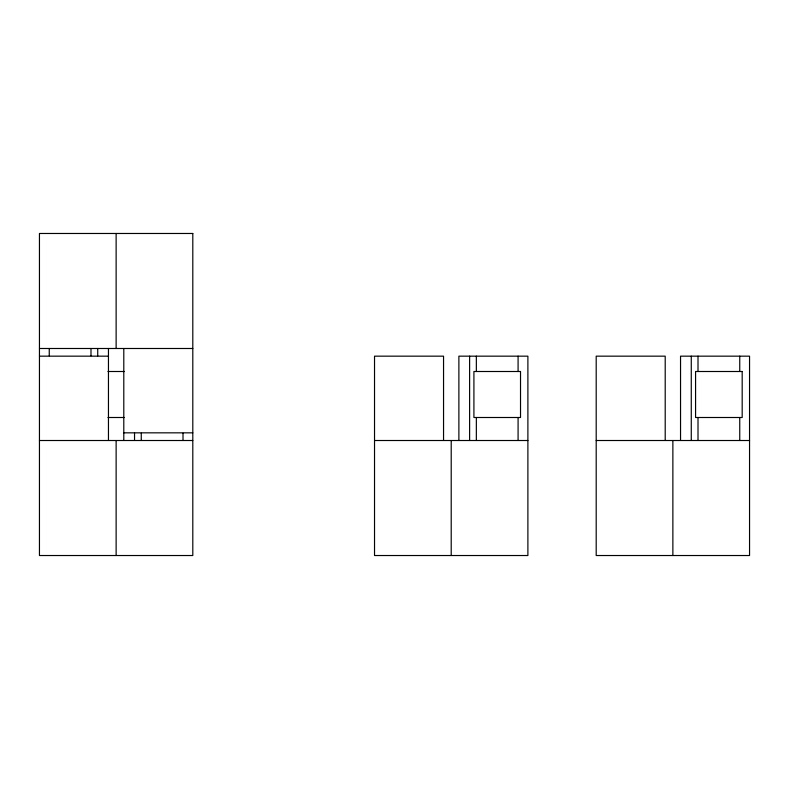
<?xml version="1.0" encoding="UTF-8"?>
<svg xmlns="http://www.w3.org/2000/svg" width="789" height="789" viewBox="0 0 789 789"><rect width="100%" height="100%" fill="white"/><g stroke="black" fill="none" stroke-linecap="round" stroke-linejoin="round"><path stroke-width="1.18" d="M39.45 348.491L192.802 348.491M39.45 356.164L108.458 356.164M107.955 371.501L124.297 371.501M107.955 417.499L124.297 417.499M123.794 432.836L192.802 432.836M39.45 440.509L192.802 440.509M374.528 440.509L527.89 440.509M596.198 440.509L749.55 440.509M739.747 356.164L739.747 371.501M739.747 417.499L739.747 440.509M698.009 356.164L698.009 371.501M698.009 417.499L698.009 440.509M691.272 356.164L691.272 440.509M680.542 440.509L680.542 356.164L749.55 356.164L749.55 555.525L596.198 555.525L596.198 356.164L665.206 356.164L665.206 440.509M672.869 440.509L672.869 555.525M518.087 356.164L518.087 371.501M518.087 417.499L518.087 440.509M476.349 356.164L476.349 371.501M476.349 417.499L476.349 440.509M469.613 356.164L469.613 440.509M458.882 440.509L458.882 356.164L527.89 356.164L527.89 555.525L374.528 555.525L374.528 356.164L443.546 356.164L443.546 440.509M451.209 440.509L451.209 555.525M183.009 433.24L183.009 440.509M141.261 433.24L141.261 440.509M134.534 433.171L134.534 440.509M123.794 348.491L123.794 440.509M116.131 233.475L116.131 348.491M116.131 440.509L116.131 555.525M108.458 348.491L108.458 440.509M97.728 348.491L97.728 355.829M90.991 348.491L90.991 355.76M49.253 348.491L49.253 355.76M192.802 233.475L39.45 233.475L39.45 555.525L192.802 555.525L192.802 233.475M520.523 371.501L473.913 371.501L473.913 417.499L520.523 417.499L520.523 371.501M742.183 371.501L695.573 371.501L695.573 417.499L742.183 417.499L742.183 371.501"/></g></svg>
